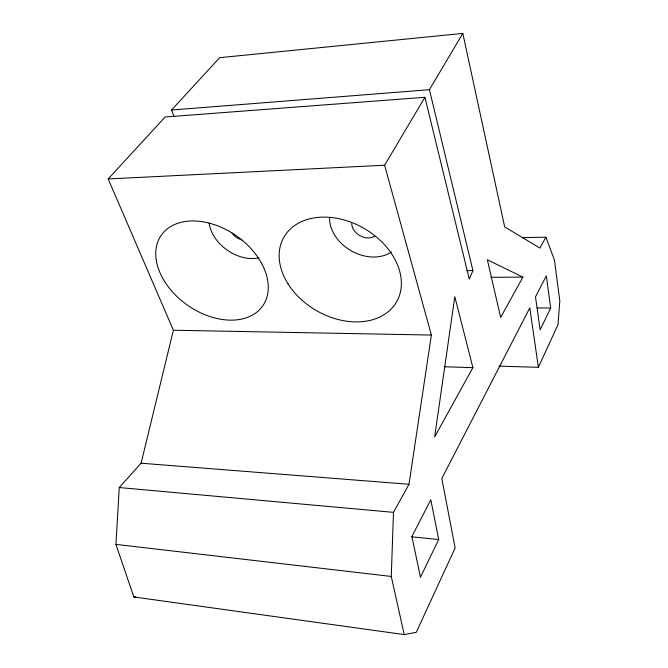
<?xml version="1.0" encoding="UTF-8"?>
<svg xmlns="http://www.w3.org/2000/svg" width="668" height="668" viewBox="0 0 668 668"><rect width="100%" height="100%" fill="white"/><g stroke="black" fill="none" stroke-linecap="round" stroke-linejoin="round"><path stroke-width="1" d="M404.224 634.6L391.273 576.442L393.485 512.356L408.975 484.283L431.378 335.06L384.618 165.23L424.923 97.277L165.13 117L108.183 178.957L173.388 330.234L141.098 463.208L119.263 487.54L115.923 544.387L133.851 596.975L404.224 634.6L416.273 632.287L455.133 547.96L441.807 478.48L529.816 307.856L538.358 367.333L498.862 366.139M174.139 116.817L171.551 110.02L219.655 57.682L462.807 33.4L429.415 89.696L472.936 270.598L469.278 279.132L424.923 97.277M538.358 367.333L557.98 324.74L559.817 300.992L554.448 260.102L545.923 237.182L522.034 237.641M438.709 539.51L420.456 577.244L411.897 536.462L430.827 499.764L438.709 539.51L411.797 536.83M550.691 308.023L540.136 329.842L535.494 296.859L546.332 275.842L550.691 308.023L537.189 307.923M472.902 367.659L434.659 436.889L454.808 296.701L472.902 367.659L444.863 366.782M522.902 277.145L500.658 317.417L487.364 259.777L522.902 277.145L490.688 277.278M545.923 237.182L539.919 248.079L504.682 226.895L462.807 33.4M171.551 110.02L429.415 89.696M133.851 596.975L135.846 596.833M108.183 178.957L384.618 165.23M466.681 270.64L472.936 270.598M173.388 330.234L431.378 335.06M141.098 463.208L408.975 484.283M119.263 487.54L393.485 512.356M115.923 544.387L391.273 576.442M391.406 251.953A37.884 28.866 29.9 0 1 351.61 251.018A37.884 28.866 29.9 0 1 329.583 217.492M374.581 236.23A14.203 10.822 29.9 0 1 360.002 235.687A14.203 10.822 29.9 0 1 351.71 223.538M258.883 257.798A36.139 25.918 35.2 0 1 209.134 223.037M241.883 239.912A13.552 9.711 35.2 0 1 231.587 232.497M164.537 281.353A61.832 42.435 34.8 0 0 261.881 307.071A61.832 42.435 34.8 0 0 209.61 223.237A61.832 42.435 34.8 0 0 164.537 281.353M288.025 283.85A64.988 47.511 29.9 0 0 393.869 305.952A64.988 47.511 29.9 0 0 338.91 218.695A64.988 47.511 29.9 0 0 288.025 283.85"/></g></svg>
